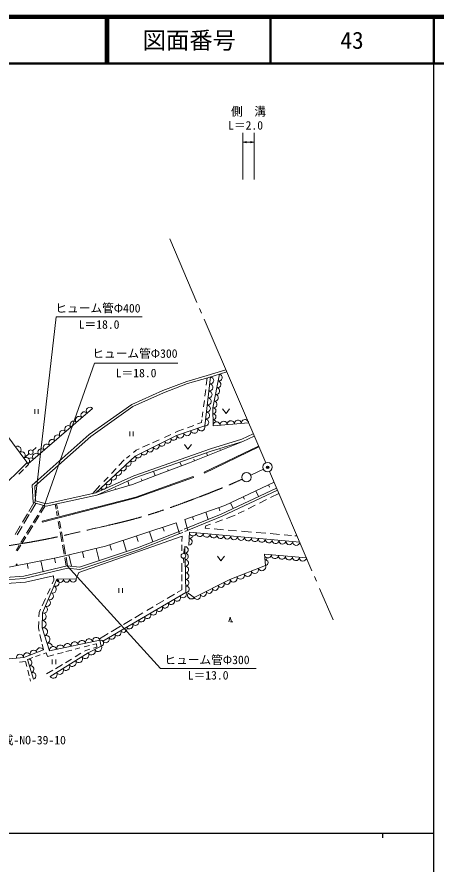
# Model space of a CAD drawing. Units: millimetres, scale not verified. Extents: x 40000 to 680000, y 20000 to 380000.
# Drawn here: x 489679 to 579500, y 198357 to 380000 of the extents above; entities that cross this region are included whole.
import ezdxf
from ezdxf.enums import TextEntityAlignment as Align

# ---------------------------------------------------------------- set-up
doc = ezdxf.new("R2010")
doc.units = ezdxf.units.MM
doc.header["$LTSCALE"] = 1000
doc.header["$PDMODE"] = 32
doc.header["$PDSIZE"] = 500
doc.linetypes.add('CHAIN', pattern=[18.5, 12, -1.5, 3.5, -1.5])
for name, color, linetype, lineweight in [('M-BGD', 7, 'Continuous', 13), ('M-BMK', 2, 'CHAIN', 13), ('M-BMK-SRVR', 3, 'Continuous', 13), ('M-STR-STR3', 7, 'Continuous', 13), ('M-STR-STRC', 7, 'Continuous', 13), ('M-TTL', 2, 'Continuous', 140), ('M-TTL-BAND', 7, 'Continuous', 25), ('M-TTL-LINE', 7, 'Continuous', 50)]:
    doc.layers.add(name, color=color, linetype=linetype, lineweight=lineweight)
doc.layers.add('M-OTRS', color=6, linetype='Continuous')
doc.layers.add('M-TTL-TXT', color=7, linetype='Continuous')
doc.styles.add('ＭＳ ゴシック', font='')
doc.styles.get('ＭＳ ゴシック').set_extended_font_data('MS Gothic')

# ---------------------------------------------------------------- blocks, each defined once
blk = doc.blocks.new('open_arrow')
at = {"color": 0, "linetype": 'Continuous', "lineweight": -2}
blk.add_lwpolyline([(7.5, 1.25), (0, 0), (7.5, -1.25)], dxfattribs=at)
blk = doc.blocks.new('filled_dot')
at = {"color": 0, "linetype": 'Continuous', "lineweight": -2, "const_width": 1.25}
blk.add_lwpolyline([(-0.625, 0, 1), (0.625, 0, 1)], format="xyb", close=True, dxfattribs=at)

msp = doc.modelspace()

# ---------------------------------------------------------------- linework, layer by layer
at = {"layer": 'M-BGD'}
for p, q in [((530449, 303105), (534426, 304348)), ((530592, 302626), (534639, 303890)), ((531683, 296179), (533074, 303401)), ((478554, 302280), (491789, 284534)), ((520923, 299874), (526059, 301863)), ((526059, 301863), (530449, 303105)), ((526218, 301388), (530592, 302626)), ((531181, 302810), (529930, 292289)), ((530258, 301060), (530449, 302585)), ((514296, 296892), (520923, 299874)), ((521116, 299413), (526218, 301388)), ((529962, 298688), (530136, 300082)), ((514545, 296456), (521116, 299413)), ((505183, 290431), (514296, 296892)), ((505495, 290039), (514545, 296456)), ((529675, 296390), (529845, 297747)), ((531710, 292344), (531683, 296179)), ((492056, 284189), (505861, 296054)), ((493477, 294878), (493477, 295878)), ((494227, 295878), (494227, 294878)), ((529398, 294170), (529542, 295324)), ((533766, 295989), (534516, 294989)), ((534516, 294989), (535266, 295989)), ((528401, 292743), (529260, 293065)), ((529260, 293065), (529327, 293600)), ((539317, 292970), (531710, 292344)), ((513837, 290120), (513837, 291120)), ((514587, 291120), (514587, 290120)), ((523575, 290886), (524170, 291157)), ((529930, 292289), (523904, 290235)), ((524170, 291157), (525340, 291595)), ((526202, 291919), (527560, 292428)), ((492974, 279569), (505183, 290431)), ((493485, 279355), (505495, 290039)), ((523904, 290235), (515014, 285847)), ((518744, 288690), (520143, 289326)), ((521277, 289842), (522656, 290468)), ((538079, 288999), (526693, 284424)), ((537899, 289467), (531163, 287373)), ((538079, 288999), (531319, 286898)), ((540325, 290584), (537899, 289467)), ((540534, 290129), (538079, 288999)), ((493003, 286996), (493773, 287646)), ((514673, 286631), (515263, 287108)), ((531163, 287373), (514736, 281629)), ((515263, 287108), (515894, 287395)), ((516614, 287722), (518101, 288398)), ((525578, 288298), (526328, 287298)), ((526328, 287298), (527078, 288298)), ((541459, 287969), (529807, 282379)), ((541546, 287788), (529894, 282198)), ((533207, 287246), (533275, 287069)), ((534264, 287817), (534274, 287797)), ((534274, 287797), (534264, 287797)), ((534284, 287797), (534264, 287797)), ((534284, 287797), (534264, 287787)), ((492253, 286346), (491503, 285676)), ((515014, 285847), (506621, 277948)), ((513128, 285381), (513888, 285995)), ((531319, 286898), (514922, 281164)), ((530268, 286530), (530491, 285950)), ((482511, 275272), (491868, 284431)), ((491509, 283380), (492176, 284033)), ((491789, 284534), (492176, 284033)), ((511538, 283807), (512689, 285025)), ((526693, 284424), (519616, 281714)), ((524602, 284549), (524912, 283742)), ((527584, 285152), (527707, 284832)), ((490062, 281964), (491065, 282945)), ((514736, 281629), (506621, 277948)), ((509949, 282124), (510919, 283151)), ((519616, 281714), (514421, 279719)), ((518936, 282568), (519309, 281596)), ((521985, 282995), (522109, 282672)), ((529807, 282379), (529894, 282198)), ((514922, 281164), (506780, 277471)), ((508301, 280379), (509218, 281350)), ((513427, 280486), (513715, 279510)), ((527441, 281432), (515189, 277056)), ((527509, 281243), (515248, 276865)), ((516331, 280983), (516508, 280520)), ((527441, 281432), (527509, 281243)), ((544773, 280234), (534230, 275225)), ((493158, 275851), (492974, 279569)), ((493639, 276237), (493485, 279355)), ((506621, 277948), (495969, 275593)), ((505842, 277776), (507478, 279508)), ((509828, 278364), (506780, 277471)), ((514421, 279719), (509828, 278364)), ((510774, 278877), (510837, 278661)), ((533460, 273408), (545317, 278965)), ((533662, 272950), (545529, 278512)), ((541470, 277162), (540887, 278388)), ((543839, 279165), (543597, 279675)), ((495969, 275593), (493639, 276237)), ((515189, 277056), (495109, 271876)), ((515248, 276865), (495159, 271682)), ((506780, 277471), (495956, 275078)), ((538420, 276591), (538178, 277100)), ((541636, 275750), (543149, 276504)), ((543987, 276922), (545804, 277827)), ((492205, 273922), (493327, 275804)), ((492579, 273768), (493727, 275694)), ((495956, 275078), (493158, 275851)), ((494501, 273782), (495393, 275233)), ((494780, 273663), (495694, 275150)), ((498070, 274482), (497889, 275505)), ((498353, 274605), (498182, 275570)), ((534230, 275225), (525655, 272222)), ((533191, 274130), (532963, 274781)), ((536037, 274616), (535468, 275813)), ((539241, 274557), (540765, 275316)), ((490859, 271664), (491928, 273457)), ((491176, 271415), (492289, 273282)), ((493146, 271576), (494128, 273174)), ((493425, 271457), (494415, 273068)), ((498323, 273050), (498159, 273980)), ((498624, 273074), (498432, 274159)), ((525504, 270132), (533460, 273408)), ((525693, 269669), (533662, 272950)), ((527528, 272147), (527300, 272798)), ((530667, 272258), (530131, 273789)), ((534621, 272489), (536443, 273163)), ((537107, 273493), (538348, 274112)), ((489295, 269040), (490390, 270877)), ((489700, 268939), (490764, 270723)), ((491737, 269283), (492804, 271019)), ((491935, 269032), (493065, 270872)), ((495109, 271876), (495159, 271682)), ((498817, 270261), (498538, 271836)), ((499098, 270391), (498831, 271900)), ((523824, 271494), (508688, 266488)), ((524490, 269176), (523824, 271494)), ((525655, 272222), (526290, 269915)), ((529997, 270388), (530187, 270851)), ((530187, 270851), (531149, 271206)), ((532221, 271602), (533729, 272160)), ((499310, 267474), (498930, 269622)), ((499602, 267545), (499245, 269559)), ((515529, 266185), (524412, 269682)), ((515700, 265715), (524598, 269218)), ((518824, 267483), (518121, 269607)), ((521229, 269765), (520969, 270550)), ((524412, 269682), (525056, 269948)), ((524598, 269218), (525232, 269479)), ((526524, 266755), (526640, 269510)), ((526640, 269510), (550286, 267365)), ((530978, 270306), (529997, 270388)), ((533967, 270055), (531951, 270224)), ((536745, 269822), (534919, 269975)), ((539979, 269550), (537834, 269730)), ((543031, 269294), (540954, 269468)), ((545935, 269050), (543954, 269216)), ((548516, 268833), (546948, 268965)), ((490510, 267287), (491352, 268656)), ((490808, 267198), (491585, 268462)), ((502964, 260851), (525053, 268665)), ((513193, 265401), (512425, 267723)), ((515655, 267511), (515273, 268665)), ((525053, 268665), (525048, 267519)), ((549700, 268734), (549259, 268771)), ((489482, 265612), (490178, 266745)), ((489756, 265486), (490502, 266700)), ((508688, 266488), (498419, 264102)), ((499787, 264774), (499435, 266762)), ((500080, 264838), (499715, 266902)), ((503109, 262016), (515529, 266185)), ((503163, 261507), (515700, 265715)), ((504041, 264054), (503743, 265339)), ((507270, 263413), (506665, 266018)), ((509946, 265662), (509576, 266781)), ((525046, 266778), (525041, 265551)), ((525423, 264936), (525533, 265926)), ((525681, 265019), (525645, 266431)), ((498419, 264102), (487942, 262027)), ((495269, 261062), (494809, 263387)), ((497959, 262923), (497751, 263970)), ((500232, 262260), (499916, 264047)), ((500529, 262302), (500204, 264138)), ((501390, 262207), (500820, 264660)), ((525393, 263936), (525463, 262936)), ((525899, 256569), (525711, 263874)), ((532659, 264398), (533409, 263398)), ((533409, 263398), (534159, 264398)), ((542706, 264811), (542938, 262380)), ((551728, 263998), (542706, 264811)), ((491132, 260064), (500447, 262312)), ((491207, 259568), (500479, 261805)), ((492085, 261698), (491866, 262804)), ((500447, 262312), (503109, 262016)), ((500479, 261805), (503163, 261507)), ((525031, 262866), (525024, 261037)), ((542938, 262380), (535321, 259347)), ((487229, 259827), (491132, 260064)), ((497517, 260131), (491512, 258803)), ((497600, 259246), (497517, 260131)), ((502403, 259511), (502964, 260851)), ((525022, 260458), (525016, 259000)), ((487398, 259337), (491207, 259568)), ((491512, 258803), (487445, 258527)), ((495141, 252217), (498258, 259417)), ((497226, 258430), (497600, 259246)), ((498258, 259417), (502403, 259511)), ((525013, 258282), (525009, 257181)), ((535321, 259347), (527659, 255504)), ((496232, 256259), (496785, 257466)), ((508079, 246178), (525899, 256569)), ((511531, 256508), (511531, 257508)), ((512281, 257508), (512281, 256508)), ((523459, 256255), (521884, 255314)), ((525009, 257181), (524024, 256592)), ((527659, 255504), (526409, 256430)), ((495057, 253694), (495789, 255292)), ((521182, 254895), (519539, 253913)), ((494426, 252318), (494750, 253023)), ((518901, 253533), (517538, 252718)), ((494386, 251378), (494426, 252318)), ((495109, 249007), (495141, 252217)), ((514303, 250787), (512524, 249724)), ((516679, 252205), (514931, 251161)), ((535066, 250307), (535366, 251307)), ((535366, 251307), (535666, 250307)), ((494284, 248988), (494343, 250364)), ((494441, 248302), (494284, 248988)), ((496668, 244051), (495109, 249007)), ((511897, 249349), (509872, 248140)), ((535416, 250307), (535916, 250307)), ((494946, 246098), (494612, 247554)), ((509242, 247763), (507339, 246627)), ((495365, 244265), (495087, 245482)), ((507453, 246357), (496668, 244051)), ((505931, 245407), (506705, 245609)), ((506705, 245609), (506829, 244892)), ((507764, 245079), (507453, 246357)), ((491126, 242643), (495365, 244265)), ((495337, 243439), (495920, 243646)), ((495920, 243646), (496200, 242866)), ((496793, 238565), (504959, 243614)), ((498339, 243425), (499549, 243741)), ((500185, 243907), (501471, 244243)), ((503406, 243543), (502123, 242773)), ((502128, 244414), (503181, 244689)), ((504089, 244926), (505199, 245216)), ((504460, 244175), (504133, 243979)), ((505267, 244420), (504460, 244175)), ((504959, 243614), (507764, 245079)), ((506829, 244892), (506103, 244673)), ((481679, 241761), (491126, 242643)), ((490227, 241672), (491494, 241807)), ((491494, 241807), (491788, 240703)), ((491961, 242243), (493058, 242631)), ((493239, 238035), (491961, 242243)), ((493660, 242845), (494634, 243190)), ((496200, 242866), (497600, 243232)), ((497247, 241188), (497247, 242188)), ((497997, 242188), (497997, 241188)), ((501374, 242324), (500062, 241536)), ((491989, 239950), (492310, 238745)), ((497402, 239940), (496045, 239126)), ((499413, 241147), (497915, 240248)), ((492471, 238140), (492616, 237599))]:
    msp.add_line(p, q, dxfattribs=at)
for centre in [(492624, 286676), (525361, 264438)]:
    msp.add_circle(centre, 500, dxfattribs=at)
for centre, radius, start, end in [((532935, 302679), 736, 259.0999, 79.0999), ((531091, 302058), 757, 263.22124, 83.22124), ((532657, 301235), 736, 259.0999, 79.0999), ((530734, 299052), 757, 263.22124, 83.22124), ((530913, 300555), 757, 263.22124, 83.22124), ((532378, 299790), 736, 259.0999, 79.0999), ((530555, 297549), 757, 263.22124, 83.22124), ((532100, 298345), 736, 259.0999, 79.0999), ((505286, 295560), 758, 40.68057, 220.68057), ((530377, 296047), 757, 263.22124, 83.22124), ((531822, 296901), 736, 259.0999, 79.0999), ((531688, 295539), 639, 270.40925, 90.40925), ((502985, 293582), 758, 40.68057, 220.68057), ((504135, 294571), 758, 40.68057, 220.68057), ((530198, 294544), 757, 263.22124, 83.22124), ((531697, 294261), 639, 270.40925, 90.40925), ((501834, 292593), 758, 40.68057, 220.68057), ((530019, 293041), 757, 263.22124, 83.22124), ((531706, 292983), 639, 15.60547, 90.40925), ((532471, 292407), 763, 4.70829, 184.70829), ((533992, 292532), 763, 4.70829, 184.70829), ((535514, 292657), 763, 4.70829, 184.70829), ((537035, 292782), 763, 4.70829, 184.70829), ((538556, 292908), 763, 4.70829, 184.70829), ((499534, 290616), 758, 40.68057, 220.68057), ((500684, 291605), 758, 40.68057, 220.68057), ((524657, 290492), 796, 198.82471, 18.82471), ((526164, 291005), 796, 198.82471, 18.82471), ((527670, 291519), 796, 198.82471, 18.82471), ((529177, 292032), 796, 198.82471, 18.82471), ((497233, 288638), 758, 40.68057, 220.68057), ((498383, 289627), 758, 40.68057, 220.68057), ((520729, 288668), 708, 206.27038, 26.27038), ((521999, 289295), 708, 206.27038, 26.27038), ((523269, 289921), 708, 206.27038, 26.27038), ((489806, 287204), 752, 306.73484, 126.73484), ((494932, 286661), 758, 40.68057, 220.68057), ((496082, 287649), 758, 40.68057, 220.68057), ((516919, 286787), 708, 206.27038, 26.27038), ((518189, 287414), 708, 206.27038, 26.27038), ((519459, 288041), 708, 206.27038, 26.27038), ((490706, 285998), 752, 306.73484, 126.73484), ((491606, 284792), 752, 306.73484, 126.73484), ((492631, 284683), 758, 40.68057, 127.2217), ((493782, 285672), 758, 40.68057, 220.68057), ((514490, 285353), 720, 223.26398, 43.26398), ((515649, 286160), 708, 206.27038, 26.27038), ((512392, 283378), 720, 223.26398, 43.26398), ((513441, 284366), 720, 223.26398, 43.26398), ((510293, 281404), 720, 223.26398, 43.26398), ((511342, 282391), 720, 223.26398, 43.26398), ((508195, 279429), 720, 223.26398, 43.26398), ((509244, 280416), 720, 223.26398, 43.26398), ((507146, 278441), 720, 5.54208, 43.26398), ((527379, 269443), 742, 174.81608, 354.81608), ((528857, 269309), 742, 174.81608, 354.81608), ((530335, 269175), 742, 174.81608, 354.81608), ((531813, 269041), 742, 174.81608, 354.81608), ((533291, 268907), 742, 174.81608, 354.81608), ((534768, 268772), 742, 174.81608, 354.81608), ((526553, 267444), 689, 267.59403, 87.59403), ((526611, 268821), 689, 267.59403, 350.39262), ((536246, 268638), 742, 174.81608, 354.81608), ((537724, 268504), 742, 174.81608, 354.81608), ((539202, 268370), 742, 174.81608, 354.81608), ((540680, 268236), 742, 174.81608, 354.81608), ((542158, 268102), 742, 174.81608, 354.81608), ((543636, 267968), 742, 174.81608, 354.81608), ((545114, 267834), 742, 174.81608, 354.81608), ((546591, 267700), 742, 174.81608, 354.81608), ((548069, 267566), 742, 174.81608, 354.81608), ((549547, 267432), 742, 174.81608, 354.81608), ((525663, 265727), 705, 271.47914, 91.47914), ((525699, 264318), 705, 271.47914, 91.47914), ((525736, 262909), 705, 271.47914, 91.47914), ((543458, 264743), 755, 174.85249, 354.85249), ((542764, 264203), 610, 275.44033, 340.32736), ((542880, 262987), 610, 275.44033, 95.44033), ((544962, 264607), 755, 174.85249, 354.85249), ((546465, 264472), 755, 174.85249, 354.85249), ((547969, 264336), 755, 174.85249, 354.85249), ((549473, 264201), 755, 174.85249, 354.85249), ((550977, 264065), 755, 174.85249, 354.85249), ((525772, 261500), 705, 271.47914, 91.47914), ((540653, 261470), 820, 201.71127, 21.71127), ((542176, 262077), 820, 201.71127, 21.71127), ((525808, 260091), 705, 271.47914, 91.47914), ((536083, 259650), 820, 201.71127, 21.71127), ((537606, 260257), 820, 201.71127, 21.71127), ((539129, 260864), 820, 201.71127, 21.71127), ((497322, 257257), 785, 246.59219, 66.59219), ((497946, 258697), 785, 246.59219, 66.59219), ((498949, 259433), 691, 181.29217, 1.29217), ((500330, 259464), 691, 181.29217, 1.29217), ((501712, 259495), 691, 181.29217, 1.29217), ((525845, 258682), 705, 271.47914, 91.47914), ((525881, 257274), 705, 271.47914, 91.47914), ((532129, 257746), 714, 206.63425, 26.63425), ((533406, 258386), 714, 206.63425, 26.63425), ((534683, 259027), 714, 206.63425, 26.63425), ((496699, 255817), 785, 246.59219, 66.59219), ((525263, 256198), 737, 210.2465, 30.2465), ((527034, 255967), 778, 143.47114, 323.47114), ((528297, 255825), 714, 206.63425, 26.63425), ((529574, 256465), 714, 206.63425, 26.63425), ((530852, 257106), 714, 206.63425, 26.63425), ((496076, 254377), 785, 246.59219, 66.59219), ((521444, 253971), 737, 210.2465, 30.2465), ((522717, 254714), 737, 210.2465, 30.2465), ((523990, 255456), 737, 210.2465, 30.2465), ((495452, 252937), 785, 246.59219, 66.59219), ((518898, 252487), 737, 210.2465, 30.2465), ((520171, 253229), 737, 210.2465, 30.2465), ((495133, 251415), 803, 269.44375, 89.44375), ((516353, 251003), 737, 210.2465, 30.2465), ((517626, 251745), 737, 210.2465, 30.2465), ((495117, 249809), 803, 269.44375, 89.44375), ((495369, 248181), 866, 287.45656, 107.45656), ((512534, 248776), 737, 210.2465, 30.2465), ((513807, 249518), 737, 210.2465, 30.2465), ((515080, 250260), 737, 210.2465, 30.2465), ((495889, 246529), 866, 287.45656, 107.45656), ((509988, 247291), 737, 210.2465, 30.2465), ((511261, 248034), 737, 210.2465, 30.2465), ((496408, 244877), 866, 7.14813, 107.45656), ((498979, 244545), 788, 12.07214, 192.07214), ((500520, 244875), 788, 12.07214, 192.07214), ((502060, 245204), 788, 12.07214, 192.07214), ((503601, 245534), 788, 12.07214, 192.07214), ((505142, 245863), 788, 12.07214, 192.07214), ((506682, 246193), 788, 12.07214, 192.07214), ((507609, 245718), 658, 283.70696, 103.70696), ((508715, 246549), 737, 210.2465, 30.2465), ((491832, 242914), 756, 20.93437, 200.93437), ((493246, 243454), 756, 20.93437, 200.93437), ((494659, 243995), 756, 20.93437, 200.93437), ((497438, 244216), 788, 12.07214, 192.07214), ((504279, 243194), 800, 211.72936, 31.72936), ((505660, 243981), 791, 207.57456, 27.57456), ((507063, 244713), 791, 207.57456, 27.57456), ((490339, 242570), 791, 5.33444, 185.33444), ((492174, 241542), 733, 286.89373, 106.89373), ((501556, 241510), 800, 211.72936, 31.72936), ((502917, 242352), 800, 211.72936, 31.72936), ((492600, 240139), 733, 286.89373, 106.89373), ((498834, 239827), 800, 211.72936, 31.72936), ((500195, 240669), 800, 211.72936, 31.72936), ((493026, 238736), 733, 286.89373, 106.89373), ((497473, 238986), 800, 211.72936, 31.72936)]:
    msp.add_arc(centre, radius, start, end, dxfattribs=at)
at = {"layer": 'M-BMK'}
msp.add_line((539778, 281736), (542507, 283029), dxfattribs=at)
msp.add_open_spline([(486538, 266414), (489462, 266871), (492385, 267328), (495288, 267889), (498758, 268560), (502199, 269381), (505648, 270169), (509149, 270969), (512659, 271735), (516108, 272717), (519909, 273799), (523636, 275143), (527339, 276539), (530340, 277670), (533325, 278836), (536257, 280126), (536826, 280377), (537393, 280632), (537960, 280887)], degree=3, knots=[0, 0, 0, 0, 1, 1, 1, 2, 2, 2, 3, 3, 3, 4, 4, 4, 5, 5, 5, 6, 6, 6, 6], dxfattribs=at)
at = {"layer": 'M-BMK-SRVR'}
for p, q in [((522421, 332410), (528264, 318770)), ((528809, 317499), (529259, 316448)), ((529810, 315162), (542986, 284406)), ((543774, 282565), (552900, 261264)), ((553448, 259985), (553866, 259007)), ((554521, 257479), (557423, 250705))]:
    msp.add_line(p, q, dxfattribs=at)
for centre in [(543401, 283476), (538876, 281305)]:
    msp.add_circle(centre, 1000, dxfattribs=at)
at = {"layer": 'M-OTRS'}
msp.add_point((543396, 283451), dxfattribs=at)
at = {"layer": 'M-STR-STR3'}
for p, q in [((538079, 345164), (538079, 355164)), ((540534, 345164), (540534, 355164)), ((538079, 353164), (540534, 353164)), ((493502, 275756), (498098, 315664)), ((498098, 315664), (516492, 315664)), ((495502, 275203), (506280, 305764)), ((506280, 305764), (524174, 305764)), ((500421, 262305), (520422, 240274)), ((520422, 240274), (540914, 240274))]:
    msp.add_line(p, q, dxfattribs=at)
at = {"layer": 'M-TTL'}
msp.add_line((680000, 380000), (40000, 380000), dxfattribs=at)
at = {"layer": 'M-TTL-BAND'}
for p, q in [((579000, 20000), (579000, 370000)), ((40000, 205000), (579000, 205000)), ((568000, 205000), (568000, 204000))]:
    msp.add_line(p, q, dxfattribs=at)
at = {"layer": 'M-TTL-LINE'}
for p, q in [((508747, 380000), (508747, 370000)), ((509247, 380000), (509247, 370000)), ((543997, 380000), (543997, 370000)), ((579000, 380000), (579000, 370000)), ((40000, 370000), (680000, 370000))]:
    msp.add_line(p, q, dxfattribs=at)

# ---------------------------------------------------------------- block references
at = {"layer": 'M-STR-STR3', "xscale": 103, "yscale": 103}
msp.add_blockref('open_arrow', (538079, 353164), dxfattribs=at)
at = {"layer": 'M-STR-STR3', "xscale": 103, "yscale": 103, "rotation": 180}
msp.add_blockref('open_arrow', (540534, 353164), dxfattribs=at)
at = {"layer": 'M-STR-STRC', "xscale": 160, "yscale": 160, "rotation": 250.8}
msp.add_blockref('filled_dot', (489621, 262567), dxfattribs=at)

# ---------------------------------------------------------------- texts
at = {"layer": 'M-STR-STR3', "style": 'ＭＳ ゴシック'}
for s, p in [('側\u3000溝', (535556, 358259)), ('L＝2.0', (534931, 355290)), ('ヒューム管Φ400', (497920, 316075)), ('L＝18.0', (502920, 312594)), ('ヒューム管Φ300', (505852, 306365)), ('L＝18.0', (510852, 302186)), ('ヒューム管Φ300', (521293, 240677)), ('L＝13.0', (526293, 237374))]:
    msp.add_text(s, height=1833, dxfattribs=at).set_placement(p, align=Align.BOTTOM_LEFT)
at = {"layer": 'M-STR-STRC', "style": 'ＭＳ ゴシック'}
msp.add_text('警戒-NO-39-10', height=1833, dxfattribs=at).set_placement((483945, 223467), align=Align.BOTTOM_LEFT)
at = {"layer": 'M-TTL-TXT', "style": 'ＭＳ ゴシック'}
for s, p in [('図面番号', (526622, 375000)), ('43', (561497, 375000))]:
    msp.add_text(s, height=3666, dxfattribs=at).set_placement(p, align=Align.MIDDLE_CENTER)

doc.saveas('drawing.dxf')
